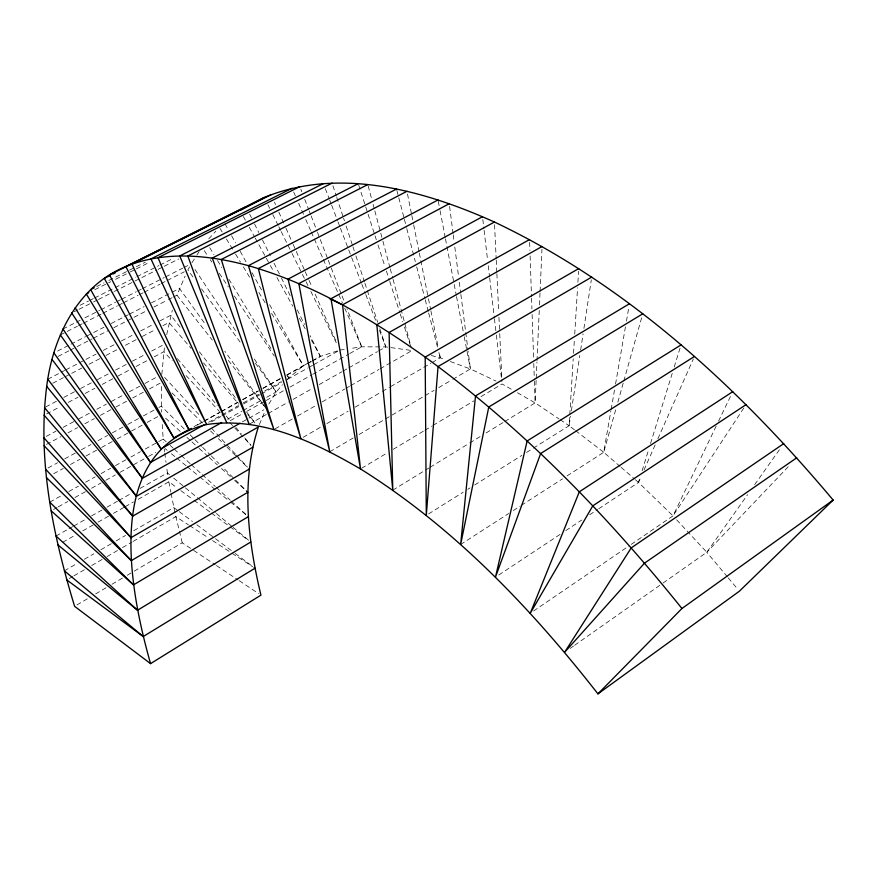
<?xml version="1.0" encoding="UTF-8"?>
<svg xmlns="http://www.w3.org/2000/svg" width="877" height="877" viewBox="0 0 877 877"><rect width="100%" height="100%" fill="white"/><g stroke="black" fill="none" stroke-linecap="round" stroke-linejoin="round"><path stroke-width="0.66" stroke-dasharray="4.38 3.29" d="M161.412 386.428L161.478 412.157M504.779 421.497L535.123 402.894L536.154 379.774M536.209 378.415L536.943 362.091M536.998 360.732L539.245 310.403M539.487 304.966L540.035 292.721M540.089 291.361L541.975 249.2M533.402 448.125L569.118 425.707L569.699 416.147M569.787 414.777L573.218 358.759M573.547 353.288L574.38 339.629M574.72 334.17L577.57 287.711M577.899 282.241L578.568 271.311M161.817 374.391L164.394 347.873M574.523 429.862L569.118 425.707L570.554 416.246M571.376 410.842L579.807 355.448M580.629 350.044L583.095 333.841M583.918 328.437L591.317 279.796M567.09 475.882L603.705 452.28L610.896 410.798M611.137 409.46L614.613 389.388M615.544 384.038L625.509 326.496M626.441 321.146L628.995 306.424M166.696 334.619L172.309 310.25M620.083 466.465L603.705 452.28L616.356 407.443M617.836 402.17L623.415 382.394M623.788 381.078L641.997 316.465M598.761 508.759L638.489 482.427L640.1 477.231M642.107 470.752L648.531 449.989M650.537 443.499L672.615 372.144M674.216 366.959L680.245 347.489M173.306 297.062L176.946 295.187L185.091 276.134M259.395 424.534L265.117 410.962M743.795 408.057L673.01 515.873L638.489 482.427L640.703 477.439M644.025 469.951L655.667 443.762M657.882 438.774L693.334 358.967M716.18 426.112L673.01 515.873L630.289 545.023M718.548 421.201L731.561 394.146M189.553 266.904L187.886 269.973L194.31 278.842M268.844 404.078L276.222 391.953L282.405 384.773M191.942 262.738L196.24 256.084M196.963 254.977L199.112 251.655M663.122 582.997L706.807 552.269L747.621 494.628M754.68 484.652L780.585 448.07M286.834 379.653L303.332 365.687L306.753 363.834M208.781 238.895L215.808 231.166M727.384 576.858L706.807 552.269L790.144 464.711M570.171 648.399L573.536 646.042M574.654 645.253L662.003 583.786M533.622 610.995L629.171 545.79M498.849 574.961L560.162 534.334M565.829 530.574L581.725 520.039M589.673 514.777L597.621 509.504M460.644 544.474L508.715 513.494M513.297 510.546L520.16 506.117M521.3 505.382L562.508 478.831M428.59 513.933L463.144 492.238M467.748 489.344L470.05 487.897M474.665 485.003L521.892 455.36M526.496 452.466L532.251 448.849M392.786 490.155L424.282 470.85M425.444 470.127L428.952 467.989M430.114 467.266L468.614 443.663M469.787 442.951L481.451 435.803M486.121 432.942L503.617 422.21M361.664 468.23L387.415 452.784M393.269 449.276L423.69 431.013M424.863 430.311L431.89 426.101M433.052 425.4L474.018 400.822M481.034 396.601L502.104 383.962L512.716 390.046M76.935 604.955L87.47 598.739M95.659 593.904L106.194 587.689M112.037 584.235L122.572 578.02M127.253 575.257L133.096 571.804M134.269 571.113L182.241 542.808L192.501 549.627M329.752 451.776L353.19 437.974M359.055 434.521L434.071 390.342M438.752 387.59L451.644 379.993M452.817 379.303L470.401 368.954L496.009 381.078M69.195 578.579L72.747 576.507M73.931 575.827L85.782 568.943M91.701 565.501L102.357 559.307M107.093 556.555L117.759 550.35M122.495 547.599L131.967 542.096M133.151 541.405L175.795 516.63L188.412 524.852M303.179 437.294L322.089 426.332M326.814 423.591L348.092 411.269M355.185 407.158L381.188 392.085M382.372 391.394L389.465 387.283M390.649 386.604L422.561 368.11M423.744 367.419L430.837 363.308M432.021 362.629L440.298 357.827L445.308 359.68M64.361 570.828L77.308 563.352M84.367 559.263L93.773 553.825M100.844 549.747L111.434 543.619M116.137 540.901L125.554 535.452M133.786 530.695L173.799 507.564L178.184 510.842M275.071 428.853L292.775 418.724M297.5 416.027L316.389 405.218M322.297 401.841L344.727 389.015M345.911 388.336L349.452 386.318M350.636 385.639L378.963 369.436M380.147 368.757L412.026 350.526L385.781 346.908L361.708 346.821L350.164 348.542M62.716 542.282L75.685 534.893M82.767 530.859L93.379 524.808M98.092 522.122L108.715 516.082M113.429 513.396L124.041 507.344M125.225 506.676L133.479 501.973M138.193 499.287L168.855 481.813L176.507 487.437M249.156 424.249L266.97 414.152M268.165 413.484L288.358 402.05M293.115 399.364L312.124 388.599M319.25 384.565L341.822 371.793M343.006 371.124L347.763 368.428M348.947 367.759L377.461 351.622M378.656 350.943L385.781 346.908L379.818 328.711M56.04 536.044L67.88 529.324M69.075 528.656L72.627 526.638M73.811 525.97L86.845 518.581M91.581 515.895L102.247 509.855M106.983 507.169L117.65 501.129M118.834 500.46L131.868 493.071M140.156 488.368L167.408 472.922L166.707 467.627M242.348 421.925L263.78 409.833M230.3 420.631L242.238 413.922M247.018 411.236L264.942 401.173M266.137 400.504L284.06 390.44M290.024 387.086L311.532 375.005M312.727 374.336L348.564 354.209M349.759 353.53L361.708 346.821L346.974 308.682M53.552 509.482L57.115 507.487M58.31 506.818L67.814 501.512M74.94 497.522L85.639 491.548M91.581 488.237L101.085 482.92M105.843 480.267L115.347 474.95M120.105 472.297L147.435 457.027M148.619 456.369L155.755 452.379M211.412 421.87L220.927 416.553M222.122 415.884L238.774 406.577M243.532 403.924L260.184 394.617M261.379 393.948L281.605 382.646M287.557 379.324L307.783 368.022M308.967 367.353L312.541 365.358M313.725 364.689L338.708 350.734M227.592 419.217L241.833 411.236M243.017 410.568L260.798 400.592M266.729 397.27L276.222 391.953L252.905 356.807M193.992 426.628L202.302 421.99M203.497 421.322L220.138 412.058M221.322 411.39L237.963 402.115M242.721 399.473L258.167 390.857M262.925 388.204L280.75 378.272M286.691 374.961L303.332 365.687L268.45 302.51M197.369 425.027L203.343 421.694M204.538 421.026L220.072 412.376M221.267 411.708L237.996 402.379M242.776 399.715L258.298 391.065M263.078 388.401L281.002 378.404M286.976 375.082L310.875 361.762M312.069 361.094L320.434 356.435L338.599 350.493M208.682 422.243L220.609 415.577M221.804 414.909L238.5 405.58M243.269 402.916L258.781 394.255M264.744 390.934L281.44 381.605M49.748 502.126L61.697 495.483M68.855 491.504L78.415 486.198M85.573 482.207L95.133 476.902M101.096 473.58L110.655 468.274M115.435 465.61L126.178 459.636M130.958 456.983L140.506 451.677M145.286 449.013L163.199 439.059L162.015 421.366M53.683 473.712L63.265 468.45M70.456 464.503L80.048 459.252M86.045 455.963L96.832 450.044M101.622 447.423L112.409 441.504M117.211 438.873L130.388 431.648M131.594 430.991L142.381 425.071M147.172 422.44L157.959 416.531M48.027 467.967L57.564 462.76M64.723 458.857L75.444 452.992M81.408 449.748L90.945 444.54M98.103 440.638L107.641 435.43M112.409 432.821L123.131 426.967M127.91 424.369L138.632 418.504M143.4 415.906L154.133 410.052M158.901 407.443L161.291 406.15L185.321 430.07M307.893 363.221L311.313 361.368M312.453 360.754L320.434 356.435L310.063 335.584M46.481 444.42L60.853 436.669M68.033 432.799L77.614 427.636M84.795 423.766L94.376 418.614M100.362 415.38L111.138 409.581M115.928 406.994L126.705 401.195M132.701 397.961L143.477 392.162M149.463 388.928L161.434 382.482M46.262 436.373L55.887 431.21M63.111 427.34L73.942 421.53M78.755 418.943L89.597 413.133M96.81 409.252L106.446 404.089M111.258 401.513L123.295 395.056M129.314 391.822L140.145 386.012M144.957 383.424L156.994 376.967M46.525 413.911L59.833 406.862M68.296 402.379L77.976 397.248M85.233 393.4L94.913 388.27M102.171 384.422L113.056 378.656M117.891 376.09L129.993 369.677M136.045 366.465L148.136 360.063M154.188 356.851L163.867 351.721L172.199 360.688M45.725 406.928L56.566 401.217M63.791 397.402L74.622 391.679M80.64 388.5L91.482 382.778M97.5 379.609L108.331 373.887M115.556 370.072L127.603 363.714M132.416 361.171L144.453 354.823M151.677 351.008L163.725 344.65M52.763 383.216L63.659 377.527M64.876 376.891L81.824 368.044M89.081 364.251L99.978 358.561M106.029 355.404L116.926 349.715M125.4 345.286L136.297 339.596M142.348 336.439L155.667 329.489M162.925 325.696L168.987 322.539L191.098 348.399M47.829 379.226L59.877 372.955M61.083 372.33L64.701 370.445M65.907 369.82L77.965 363.549M79.16 362.925L96.042 354.144M103.267 350.383L115.325 344.113M121.344 340.978L133.403 334.707M140.627 330.947L153.892 324.052M159.91 320.916L170.763 315.271L180.87 328.162M57.586 351.041L69.776 344.782M70.993 344.157L85.617 336.647M86.834 336.023L103.903 327.264M111.215 323.503L123.405 317.244M124.622 316.619L128.283 314.744M129.5 314.109L144.135 306.599M151.447 302.85L170.949 292.83M172.166 292.205L179.478 288.445L204.922 323.69M58.134 356.391L69.042 350.767M70.259 350.142L92.074 338.906M93.291 338.281L107.838 330.782M113.9 327.658L126.025 321.42M127.231 320.796L145.418 311.423M153.903 307.049L167.244 300.186M168.45 299.561L172.089 297.687M62.98 328.985L75.192 322.78M76.42 322.155L80.081 320.302M84.97 317.814L99.627 310.37M100.844 309.756L115.501 302.302M116.718 301.688L120.39 299.824M121.607 299.2L136.264 291.756M137.481 291.142L141.153 289.278M142.37 288.654L164.361 277.494M165.578 276.869L182.679 268.187M183.896 267.562L190.002 264.459M60.349 334.926L77.351 326.266M78.568 325.652L82.208 323.799M83.425 323.175L101.644 313.9M102.861 313.275L117.441 305.854M118.647 305.24L122.298 303.376M123.514 302.762L138.084 295.341M139.3 294.716L142.951 292.863M144.157 292.249L159.954 284.203M161.171 283.589L166.027 281.111M167.244 280.497L184.247 271.837M80.015 305.306L88.5 301.03M89.717 300.416L93.357 298.586M94.573 297.972L113.977 288.204M115.183 287.59L135.803 277.209M137.02 276.595L158.847 265.61M160.052 264.997L172.188 258.89M74.139 311.73L77.79 309.888M79.007 309.274L92.403 302.521M93.62 301.907L97.27 300.055M98.487 299.441L113.1 292.074M114.317 291.46L133.797 281.627M135.014 281.013L156.928 269.963M158.145 269.349L163.012 266.882M164.229 266.268L178.842 258.901M94.848 289.684L110.71 281.736M115.6 279.292L129.018 272.561M130.234 271.947L135.124 269.502M136.341 268.888L149.77 262.168M96.711 286.549L104.001 282.898M108.869 280.465L128.316 270.719M129.533 270.116L145.341 262.201M339.903 350.066L345.034 349.309M431.298 355.503L440.298 357.827L439.224 352.455M450.329 361.532L470.401 368.954L468.143 351.337M517.43 392.753L535.123 402.894L558.912 418.866M189.564 525.597L207.926 537.568M212.519 540.561L230.892 552.521M232.032 553.277L252.697 566.739M193.642 550.394L215.314 564.799M216.455 565.566L238.127 579.971M239.268 580.738L258.649 593.63M560.052 419.623L569.118 425.707M180.87 490.649L192.885 499.473M193.981 500.274L210.359 512.321M211.456 513.122L228.93 525.959M230.026 526.77L248.586 540.407M179.281 511.664L192.447 521.497M196.843 524.775L214.394 537.897M215.49 538.719L234.148 552.653M235.244 553.475L254.988 568.23M575.597 430.684L603.705 452.28M165.128 448.596L167.233 450.318M171.443 453.771L175.663 457.213M176.715 458.068L186.198 465.83M187.25 466.685L198.838 476.167M199.89 477.022L229.39 501.14M230.443 502.006L246.251 514.92M169.491 474.654L167.408 472.922L167.825 475.466M173.668 478.108L215.347 512.65M216.389 513.516L232.021 526.474M233.063 527.329L250.778 542.019M621.102 467.353L634.4 478.875M635.419 479.763L638.489 482.427M165.61 418.219L180.837 431.933M186.933 437.415L190.989 441.076M191.997 441.986L198.092 447.478M199.112 448.388L208.244 456.621M209.252 457.542L217.375 464.854M221.432 468.515L230.574 476.737M234.63 480.399L247.829 492.282L222.824 467.397M166.202 441.8L163.199 439.059L163.571 442.775M170.215 445.45L173.218 448.191M174.216 449.101L180.234 454.582M181.232 455.492L190.243 463.703M191.252 464.624L201.271 473.744M202.269 474.654L215.293 486.527M216.301 487.437L230.322 500.219M231.32 501.129L246.349 514.821M172.056 392.951L204.867 425.312M210.655 431.024L214.514 434.839M218.373 438.643L226.102 446.261M227.066 447.204L236.713 456.731M237.678 457.684L249.265 469.107M190.134 434.86L193.981 438.686M194.946 439.64L201.666 446.349M202.631 447.303L210.327 454.955M211.291 455.919L218.976 463.571M186.088 375.608L219.414 411.445M229.599 422.396L250.888 445.286M676.66 519.809L706.807 552.269M164.58 377.384L200.471 416.257M211.521 428.228L235.453 454.143M236.373 455.141L247.424 467.112M203.486 362.881L238.884 404.253M247.731 414.591L254.812 422.867M177.34 358.616L217.266 405.558M226.134 415.983L230.563 421.201M235.891 427.461L241.208 433.72M244.76 437.886L250.965 445.187M728.239 577.888L737.678 589.158M176.946 295.187L212.289 340.079M228.283 360.392L266.159 408.496L224.808 351.228M199.397 351.798L236.45 399.068M246.558 411.96L254.988 422.703M201.546 288.829L240.09 342.052M255.339 363.122L276.222 391.953M204.231 250.625L207.246 255.163M210.261 259.702L211.763 261.971M219.294 273.306L228.338 286.911M234.367 295.977L274.282 356.062M287.097 375.334L288.599 377.603L287.174 375.268M194.99 269.513L237.108 332.997M220.028 228.458L222.155 231.956M226.387 238.928L234.861 252.883M235.562 254.045L240.506 262.19M243.324 266.838L251.096 279.631M258.858 292.425L265.216 302.894M271.563 313.352L303.332 365.687M209.702 247.643L213.966 254.67M217.518 260.524L221.782 267.551M228.886 279.259L271.541 349.506M243.357 216.542L245.341 220.127M249.287 227.307L254.56 236.867M255.218 238.062L269.71 264.372M270.368 265.567L273.668 271.541M276.957 277.516L292.765 306.216M299.353 318.176L305.941 330.125M311.214 339.695L320.434 356.435M225.016 223.843L227.647 228.612M231.605 235.76L235.551 242.918M240.155 251.26L246.733 263.177M252.006 272.714L261.872 290.594M249.66 214.163L251.491 217.847M254.538 223.975L258.814 232.558M262.475 239.914L270.401 255.865M274.062 263.221L280.772 276.715M281.385 277.943L290.539 296.338M297.248 309.822L304.571 324.545M267.923 204.747L269.732 208.419M272.758 214.525L278.206 225.51M278.809 226.726L280.629 230.399M281.232 231.616L291.515 252.379M292.118 253.596L301.798 273.131M302.401 274.358L305.426 280.465M306.029 281.681L308.452 286.571M310.864 291.449L336.275 342.743M274.435 202.116L275.531 204.604M278.831 212.07L285.442 226.99M285.99 228.228L292.589 243.148M293.137 244.387L304.692 270.5M305.24 271.738L308.54 279.204M309.099 280.443L311.839 286.658M315.15 294.124L336.604 342.611M293.707 192.03L295.352 195.779M298.64 203.267L303.574 214.503M305.766 219.491L310.71 230.728M311.258 231.977L322.769 258.189M323.317 259.439L342.512 303.135M344.705 308.123L361.708 346.821M300.811 189.169L301.787 191.712M304.736 199.342L308.66 209.515M309.153 210.787L310.633 214.602M311.116 215.874L317.014 231.122M317.507 232.394L327.823 259.099M328.305 260.37L330.761 266.729M331.254 268L341.57 294.694M342.063 295.966L344.025 301.052M325.345 188.676L329.237 198.882M329.73 200.164L331.188 203.99M331.681 205.262L337.524 220.576M338.018 221.859L339.969 226.957M340.451 228.239L348.246 248.651M348.739 249.934L351.173 256.314M351.666 257.586L361.412 283.107M361.894 284.389L365.314 293.313M365.797 294.595L376.518 322.67M379.445 330.322L385.781 346.908M332.92 185.727L336.34 196.119M336.757 197.424L343.159 216.926M343.587 218.22L344.431 220.818M346.141 226.025L352.532 245.516M352.96 246.821L354.242 250.723M355.941 255.92L364.47 281.923M364.898 283.216L377.68 322.21M358.671 184.992L374.632 234.521M375.049 235.825L376.31 239.739M377.998 244.946L384.718 265.808M386.395 271.015L389.333 280.147M389.761 281.451L399.846 312.727M400.263 314.032L402.784 321.848M404.461 327.066L411.181 347.917M368.176 185.88L371.684 199.046M373.087 204.319L374.49 209.581M374.841 210.897L382.558 239.881M382.909 241.197L389.925 267.54M390.276 268.855L392.732 278.075M393.082 279.401L411.324 347.895M396.864 190.353L404.045 218.044M404.385 219.36L406.435 227.275M406.775 228.59L415.325 261.565M416.696 266.838L424.906 298.487M425.246 299.802L428.327 311.675M428.667 312.99L437.557 347.281M438.928 352.554L440.298 357.827M182.241 542.808L175.225 514.032M174.94 512.738L171.081 493.4M407.498 193.992L411.521 214.141M411.795 215.479L413.407 223.536M413.681 224.885L419.053 251.743M419.327 253.08L428.195 297.402M428.469 298.739L430.618 309.482M430.881 310.831L438.149 347.084M438.281 201.282L439.826 209.329M440.079 210.677L445.22 237.503M445.483 238.84L453.957 283.107M454.209 284.444L456.27 295.176M456.522 296.514L463.977 335.42M464.229 336.757L466.805 350.175M467.057 351.513L470.401 368.954M168.855 481.813L170.84 492.118M164.251 449.057L164.602 451.71M164.777 453.036L166.005 462.322M449.605 206.424L453.069 233.512M453.245 234.861L454.111 241.635M454.801 247.051L458.616 276.847M459.307 282.262L460.699 293.104M460.874 294.453L467.978 349.989M482.821 219.436L483.929 228.952M484.093 230.311L487.601 260.228M488.237 265.665L489.509 276.551M489.673 277.91L494.288 317.342M494.453 318.702L496.207 333.655M496.36 335.014L501.787 381.243M494.562 224.764L496.174 258.781M496.239 260.14L496.82 272.385M496.886 273.745L498.695 311.85M498.947 317.288L499.66 332.251M499.726 333.622L501.973 381.243M529.653 242.282L529.927 250.449M530.114 255.898L531.506 296.733M531.55 298.092L531.922 308.978M532.109 314.426L533.589 357.98M533.775 363.429L534.334 379.763M534.378 381.122L535.123 402.894"/><path stroke-width="1.32" d="M150.559 663.637L74.6 606.325C53.102 535.485 37.229 460.644 46.711 386.373C52.73 337.426 77.735 285.957 125.817 266.52L264.295 197.424C339.476 166.729 423.744 190.232 494.442 222.034C627.965 285.321 738.894 387.842 833.15 500.065L739.388 591.208L597.939 693.871C530.684 607.739 453.65 527.209 360.502 468.943C314.328 442.129 261.565 416.411 206.654 424.534C102.675 449.813 129.237 588.719 150.559 663.637L260.929 595.143C247.862 540.418 240.758 481.572 258.353 427L136.45 496.294L46.711 386.373M597.939 693.871L681.944 608.517L833.15 500.065M796.7 457.827L644.485 563.177L564.569 652.345L631.221 547.895L783.731 443.63M746.031 404.659L592.808 505.832L530.245 613.297L579.324 491.8L732.744 391.69M241.054 209.943L264.295 197.424M694.441 356.479L540.627 453.562L495.45 577.209L527.143 440.956L681.045 344.902M66.827 579.949L143.214 636.538L254.988 568.23M642.742 313.834L488.774 406.983L460.644 544.474L475.52 395.922L629.456 303.749M58.003 544.968L137.503 610.239L250.778 542.019M51.173 510.809L133.501 584.882L248.355 516.652M46.492 477.647L131.309 560.633L247.829 492.282M591.734 277.088L438.051 366.531L426.288 515.38L425.192 357.103C371.026 318.57 312.716 284.071 248.421 265.654C208.66 254.9 164.832 250.548 125.817 266.52L206.654 424.534L131.967 264.13L271.136 194.661M44.08 445.702L131.013 537.656L249.265 469.107M578.732 268.581L425.192 357.103C522.418 427.888 606.851 514.909 681.944 608.517M44.102 415.194L132.69 516.147L252.74 447.281M52.072 359.515L142.359 478.327L239.969 423.262M542.096 246.481L389.114 332.449L392.786 490.155L376.825 324.676L529.555 239.564M60.349 334.926L150.515 462.442L221.662 422.539M88.741 292.743L86.308 293.97L173.789 437.886L189.235 429.281M110.414 275.301L104.297 278.349L189.004 429.686L191.394 428.36M71.706 312.957L160.962 448.881L203.903 424.906M329.412 298.618L342.567 304.812L494.442 222.034M482.493 216.718L330.969 298.717L360.502 468.943L342.567 304.812M449.254 203.716L298.849 283.589L329.752 451.776L288.051 279.116L438.029 199.945M406.95 191.307L258.342 268.559L300.811 438.664L248.421 265.654L396.525 189.037M358.244 183.688L212.278 258.057L273.887 429.533L221.278 259.482L367.825 184.554M323.394 183.578L179.763 255.941L249.156 424.249L187.821 255.985L332.076 183.129M299.824 186.626L158.046 257.674L226.715 422.637L150.954 258.901L292.063 188.292M245.999 206.808L109.526 274.907L189.004 429.686M112.859 274.073L115.304 272.857M94.277 287.766L90.627 289.585L173.789 437.886M64.361 570.828L143.214 636.538M56.04 536.044L137.503 610.239M49.748 502.126L133.501 584.882M45.648 469.261L131.309 560.633M43.85 437.667L131.013 537.656M44.53 407.564L132.69 516.147M47.829 379.226L136.45 496.294M53.925 352.927L142.359 478.327M62.98 328.985L150.515 462.442M75.159 307.75L160.962 448.881"/></g></svg>
